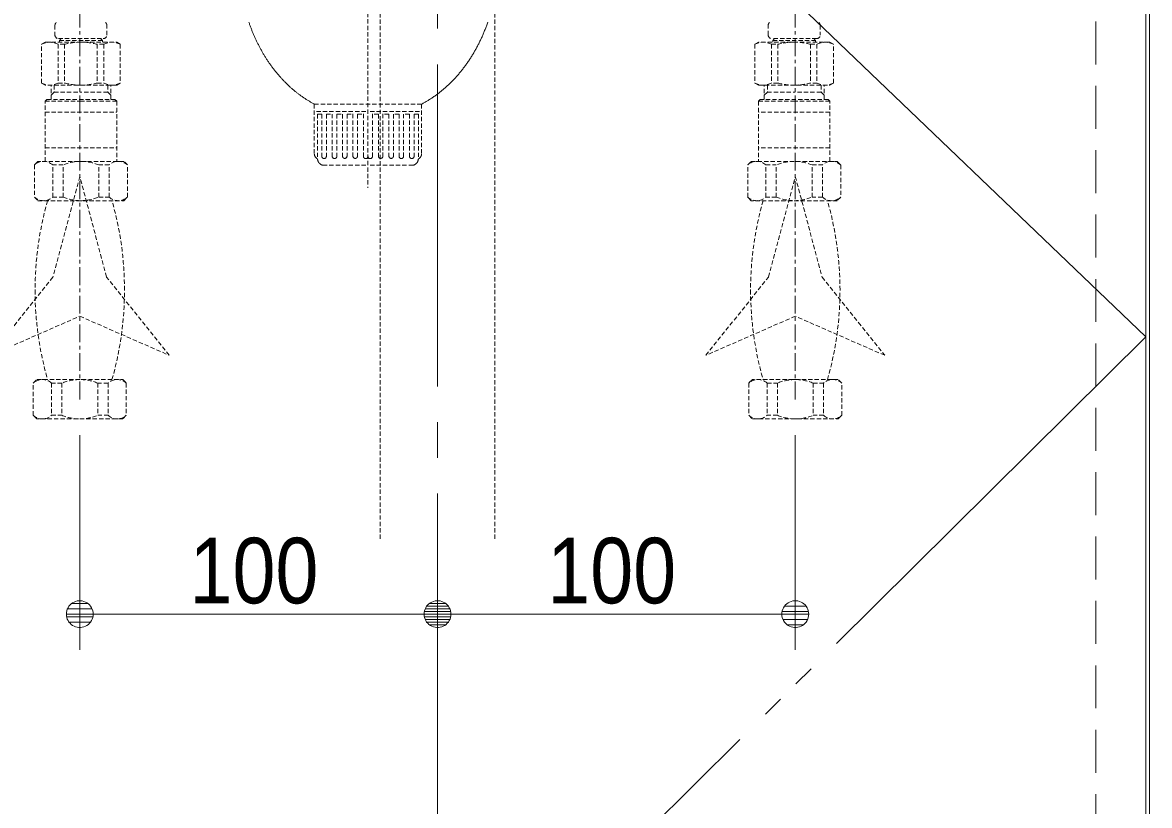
# Model space of a CAD drawing. Units: millimetres, scale not verified. Extents: x -3031 to 3031, y -1522 to 1522.
# Drawn here: x -1458.8 to -1143.8, y -603.2 to -384.3 of the extents above; entities that cross this region are included whole.
import ezdxf
from ezdxf.enums import TextEntityAlignment as Align

# ---------------------------------------------------------------- set-up
doc = ezdxf.new("R2010")
doc.units = ezdxf.units.MM
doc.header["$LTSCALE"] = 10
for name, pattern in [('CHAIN1', [8, 5, -1, 1, -1]), ('CHAIN2', [12, 9, -1, 1, -1]), ('DASHED1', [1.8, 1.2, -0.6]), ('LONG_DOUBLE_CHAIN', [21.8, 18, -1, 0.6, -0.6, 0.6, -1])]:
    doc.linetypes.add(name, pattern=pattern)
for name, color, linetype, lineweight in [('0-1_5ボウル・キャビネット', 7, 'Continuous', 9), ('0-2_2寸法-1', 7, 'Continuous', 9), ('0-3_0', 7, 'Continuous', 9), ('0-6_4給排水', 7, 'DASHED1', 9)]:
    doc.layers.add(name, color=color, linetype=linetype, lineweight=lineweight)
doc.styles.add('ＭＳ Ｐゴシック', font='')
doc.styles.get('ＭＳ Ｐゴシック').set_extended_font_data('MS PGothic')

# ---------------------------------------------------------------- blocks, each defined once
blk = doc.blocks.new('グループ-31')
at = {"layer": '0-6_4給排水'}
for p, q in [((-5559.4, -3850.6), (-5559.4, -3878)), ((-5414.4, -3878), (-5414.4, -3850.6)), ((-3565.6, -3878), (-3565.6, -3850.6)), ((-3420.6, -3850.6), (-3420.6, -3878)), ((-5550.6, -3903.8), (-5550.6, -4012.2)), ((-5532.7, -3903.8), (-5550.6, -3903.8)), ((-5549.4, -3888), (-5424.4, -3888)), ((-5426.9, -3893), (-5546.9, -3893)), ((-5532.7, -3903.8), (-5532.7, -4012.2)), ((-5441.1, -3903.8), (-5441.1, -4012.2)), ((-5423.2, -3903.8), (-5441.1, -3903.8)), ((-5423.2, -3903.8), (-5423.2, -4012.2)), ((-3556.8, -3903.8), (-3556.8, -4012.2)), ((-3556.8, -3903.8), (-3538.9, -3903.8)), ((-3430.6, -3888), (-3555.6, -3888)), ((-3553.1, -3893), (-3433.1, -3893)), ((-3538.9, -3903.8), (-3538.9, -4012.2)), ((-3447.3, -3903.8), (-3447.3, -4012.2)), ((-3447.3, -3903.8), (-3429.4, -3903.8)), ((-3429.4, -3903.8), (-3429.4, -4012.2)), ((-5570.4, -4058), (-5570.4, -4018)), ((-5550.6, -4012.2), (-5532.7, -4012.2)), ((-5441.1, -4012.2), (-5423.2, -4012.2)), ((-5403.4, -4058), (-5403.4, -4018)), ((-3576.6, -4058), (-3576.6, -4018)), ((-3538.9, -4012.2), (-3556.8, -4012.2)), ((-3429.4, -4012.2), (-3447.3, -4012.2)), ((-3409.6, -4058), (-3409.6, -4018)), ((-5586.9, -4063), (-5486.9, -4063)), ((-5561.9, -4038), (-5486.9, -4038)), ((-5411.9, -4038), (-5486.9, -4038)), ((-5386.9, -4063), (-5486.9, -4063)), ((-3593.1, -4063), (-3493.1, -4063)), ((-3568.1, -4038), (-3493.1, -4038)), ((-3418.1, -4038), (-3493.1, -4038)), ((-3393.1, -4063), (-3493.1, -4063)), ((-5586.9, -4093.3), (-5386.9, -4093.3)), ((-3393.1, -4093.3), (-3593.1, -4093.3)), ((-5586.9, -4193.3), (-5386.9, -4193.3)), ((-3393.1, -4193.3), (-3593.1, -4193.3)), ((-5536.9, -4241), (-5565.8, -4241)), ((-5565.8, -4331), (-5565.8, -4241)), ((-5536.9, -4331), (-5536.9, -4241)), ((-5436.9, -4331), (-5436.9, -4241)), ((-5408, -4241), (-5436.9, -4241)), ((-5408, -4331), (-5408, -4241)), ((-3572, -4331), (-3572, -4241)), ((-3572, -4241), (-3543.1, -4241)), ((-3543.1, -4331), (-3543.1, -4241)), ((-3443.1, -4241), (-3414.2, -4241)), ((-3443.1, -4331), (-3443.1, -4241)), ((-3414.2, -4331), (-3414.2, -4241)), ((-5565.8, -4331), (-5536.9, -4331)), ((-5436.9, -4331), (-5408, -4331)), ((-3543.1, -4331), (-3572, -4331)), ((-3414.2, -4331), (-3443.1, -4331)), ((-5540, -4851), (-5568.9, -4851)), ((-5568.9, -4851), (-5568.9, -4941)), ((-5540, -4851), (-5540, -4941)), ((-5440, -4851), (-5440, -4941)), ((-5411.1, -4851), (-5440, -4851)), ((-5411.1, -4851), (-5411.1, -4941)), ((-3568.9, -4851), (-3540, -4851)), ((-3568.9, -4851), (-3568.9, -4941)), ((-3540, -4851), (-3540, -4941)), ((-3440, -4851), (-3411.1, -4851)), ((-3440, -4851), (-3440, -4941)), ((-3411.1, -4851), (-3411.1, -4941)), ((-5568.9, -4941), (-5540, -4941)), ((-5440, -4941), (-5411.1, -4941)), ((-3540, -4941), (-3568.9, -4941)), ((-3411.1, -4941), (-3440, -4941))]:
    blk.add_line(p, q, dxfattribs=at)
for points in [[(-5386.9, -3898), (-5376.9, -3903.8), (-5376.9, -4012.2), (-5386.9, -4018), (-5586.9, -4018), (-5596.9, -4012.2), (-5596.9, -3903.8), (-5586.9, -3898)], [(-3593.1, -3898), (-3603.1, -3903.8), (-3603.1, -4012.2), (-3593.1, -4018), (-3393.1, -4018), (-3383.1, -4012.2), (-3383.1, -3903.8), (-3393.1, -3898)], [(-5616.9, -4241), (-5616.9, -4331), (-5606.9, -4341), (-5366.9, -4341), (-5356.9, -4331), (-5356.9, -4241), (-5366.9, -4231), (-5606.9, -4231)], [(-3363.1, -4241), (-3363.1, -4331), (-3373.1, -4341), (-3613.1, -4341), (-3623.1, -4331), (-3623.1, -4241), (-3613.1, -4231), (-3373.1, -4231)], [(-5740, -4773.3), (-5490, -4663.9), (-5240, -4773.3), (-5415, -4554.5), (-5490, -4273.3), (-5565, -4554.5)], [(-3240, -4773.3), (-3490, -4663.9), (-3740, -4773.3), (-3565, -4554.5), (-3490, -4273.3), (-3415, -4554.5)], [(-5620, -4941), (-5620, -4851), (-5610, -4841), (-5370, -4841), (-5360, -4851), (-5360, -4941), (-5370, -4951), (-5610, -4951)], [(-3360, -4941), (-3360, -4851), (-3370, -4841), (-3610, -4841), (-3620, -4851), (-3620, -4941), (-3610, -4951), (-3370, -4951)]]:
    blk.add_lwpolyline(points, close=True, dxfattribs=at)
for points in [[(-5541.9, -3888), (-5546.9, -3893), (-5546.9, -3898)], [(-5426.9, -3898), (-5426.9, -3893), (-5431.9, -3888)], [(-3553.1, -3898), (-3553.1, -3893), (-3548.1, -3888)], [(-3438.1, -3888), (-3433.1, -3893), (-3433.1, -3898)], [(-5561.9, -4018), (-5561.9, -4038), (-5570.4, -4046.5)], [(-5411.9, -4018), (-5411.9, -4038), (-5403.4, -4046.5)], [(-3568.1, -4018), (-3568.1, -4038), (-3576.6, -4046.5)], [(-3418.1, -4018), (-3418.1, -4038), (-3409.6, -4046.5)], [(-5586.9, -4231), (-5586.9, -4063), (-5581.9, -4058), (-5391.9, -4058), (-5386.9, -4063), (-5386.9, -4231)], [(-3393.1, -4231), (-3393.1, -4063), (-3398.1, -4058), (-3588.1, -4058), (-3593.1, -4063), (-3593.1, -4231)]]:
    blk.add_lwpolyline(points, dxfattribs=at)
for centre, radius, start, end in [((-5549.4, -3850.6), 10, 130.5416, 180), ((-5424.4, -3850.6), 10, 0, 49.4584), ((-3555.6, -3850.6), 10, 130.5416, 180), ((-3430.6, -3850.6), 10, 0, 49.4584), ((-5573.7, -3947.3), 49.3, 61.9988, 118.0013), ((-5549.4, -3878), 10, 180, 270), ((-5486.9, -4082.7), 184.7, 90, 104.3623), ((-5486.9, -4082.7), 184.7, 75.6377, 90), ((-5424.4, -3878), 10, 270, 0), ((-5400, -3947.3), 49.3, 61.9987, 118.0013), ((-3580, -3947.3), 49.3, 61.9987, 118.0013), ((-3555.6, -3878), 10, 180, 270), ((-3493.1, -4082.7), 184.7, 90, 104.3623), ((-3493.1, -4082.7), 184.7, 75.6377, 90), ((-3430.6, -3878), 10, 270, 0), ((-3406.3, -3947.3), 49.3, 61.9987, 118.0012), ((-5573.7, -3968.7), 49.3, 241.9987, 298.0013), ((-5486.9, -3833.3), 184.7, 255.6377, 270), ((-5486.9, -3833.3), 184.7, 270, 284.3623), ((-5400, -3968.7), 49.3, 241.9987, 298.0013), ((-3580, -3968.7), 49.3, 241.9987, 298.0013), ((-3493.1, -3833.3), 184.7, 255.6377, 270), ((-3493.1, -3833.3), 184.7, 270, 284.3623), ((-3406.3, -3968.7), 49.3, 241.9987, 298.0013), ((-5591.3, -4268.6), 37.6, 47.2327, 132.7673), ((-5486.9, -4361), 130, 90, 112.6199), ((-5486.9, -4361), 130, 67.3801, 90), ((-5382.4, -4268.6), 37.6, 47.2328, 132.7672), ((-3597.6, -4268.6), 37.6, 47.2328, 132.7672), ((-3493.1, -4361), 130, 90, 112.6199), ((-3493.1, -4361), 130, 67.3801, 90), ((-3388.7, -4268.6), 37.6, 47.2327, 132.7673), ((-5591.3, -4303.4), 37.6, 227.2328, 312.7672), ((-4704.6, -4591), 910.4, 164.0608, 180), ((-5486.9, -4211), 130, 247.3801, 270), ((-5486.9, -4211), 130, 270, 292.6199), ((-5382.4, -4303.4), 37.6, 227.2328, 312.7672), ((-6275.4, -4591), 910.4, 0, 15.9392), ((-3597.6, -4303.4), 37.6, 227.2328, 312.7672), ((-2704.6, -4591), 910.4, 164.0608, 180), ((-3493.1, -4211), 130, 247.3801, 270), ((-3493.1, -4211), 130, 270, 292.6199), ((-3388.7, -4303.4), 37.6, 227.2328, 312.7672), ((-4275.4, -4591), 910.4, 0, 15.9392), ((-4704.6, -4591), 910.4, 180, 195.9392), ((-6275.4, -4591), 910.4, 344.0608, 0), ((-2704.6, -4591), 910.4, 180, 195.9392), ((-4275.4, -4591), 910.4, 344.0608, 0), ((-5594.5, -4878.6), 37.6, 47.2328, 132.7672), ((-5490, -4971), 130, 90, 112.6199), ((-5490, -4971), 130, 67.3801, 90), ((-5385.5, -4878.6), 37.6, 47.2328, 132.7672), ((-3594.5, -4878.6), 37.6, 47.2328, 132.7672), ((-3490, -4971), 130, 90, 112.6199), ((-3490, -4971), 130, 67.3801, 90), ((-3385.5, -4878.6), 37.6, 47.2328, 132.7672), ((-5594.5, -4913.4), 37.6, 227.2328, 312.7672), ((-5490, -4821), 130, 247.3801, 270), ((-5490, -4821), 130, 270, 292.6199), ((-5385.5, -4913.4), 37.6, 227.2327, 312.7672), ((-3594.5, -4913.4), 37.6, 227.2328, 312.7673), ((-3490, -4821), 130, 247.3801, 270), ((-3490, -4821), 130, 270, 292.6199), ((-3385.5, -4913.4), 37.6, 227.2328, 312.7672)]:
    blk.add_arc(centre, radius, start, end, dxfattribs=at)
blk = doc.blocks.new('グループ-32')
at = {"layer": '0-6_4給排水', "linetype": 'CHAIN1'}
for p, q in [((-5490, -4896.8), (-5490, -3307.6)), ((-3490, -4896.8), (-3490, -3307.6))]:
    blk.add_line(p, q, dxfattribs=at)
at = {"layer": '0-6_4給排水'}
blk.add_blockref('グループ-31', (0, 0), dxfattribs=at)
blk = doc.blocks.new('_Dot')
at = {"layer": '0-3_0'}
for p, q in [((-5, 0), (-10, 0)), ((4.89, 1), (-4.89, 1)), ((3.99, 3), (-3.99, 3)), ((4.58, -1.99), (-4.58, -1.99)), ((3, -3.99), (-3, -3.99))]:
    blk.add_line(p, q, dxfattribs=at)
for points in [[(5, 0), (4.96, 0.63), (4.84, 1.24), (4.65, 1.84), (4.38, 2.41), (4.05, 2.94), (3.64, 3.42), (3.19, 3.85), (2.68, 4.22), (2.13, 4.52), (1.55, 4.76), (0.94, 4.91), (0.31, 4.99), (-0.31, 4.99), (-0.94, 4.91), (-1.55, 4.76), (-2.13, 4.52), (-2.68, 4.22), (-3.19, 3.85), (-3.64, 3.42), (-4.05, 2.94), (-4.38, 2.41), (-4.65, 1.84), (-4.84, 1.24), (-4.96, 0.63), (-5, 0), (0, 0)], [(-5, 0), (-4.96, -0.63), (-4.84, -1.24), (-4.65, -1.84), (-4.38, -2.41), (-4.05, -2.94), (-3.64, -3.42), (-3.19, -3.85), (-2.68, -4.22), (-2.13, -4.52), (-1.55, -4.76), (-0.94, -4.91), (-0.31, -4.99), (0.31, -4.99), (0.94, -4.91), (1.55, -4.76), (2.13, -4.52), (2.68, -4.22), (3.19, -3.85), (3.64, -3.42), (4.05, -2.94), (4.38, -2.41), (4.65, -1.84), (4.84, -1.24), (4.96, -0.63), (5, 0), (0, 0)]]:
    blk.add_lwpolyline(points, close=True, dxfattribs=at)
blk = doc.blocks.new('グループ-42')
at = {"layer": '0-6_4給排水'}
for p, q in [((-4834.5, -4071), (-4684.5, -4071)), ((-4834.5, -4071), (-4834.5, -4211.3)), ((-4828.5, -4092), (-4684.5, -4092)), ((-4534.5, -4071), (-4684.5, -4071)), ((-4540.5, -4092), (-4684.5, -4092)), ((-4534.5, -4071), (-4534.5, -4211.3)), ((-4825.5, -4098.8), (-4825.5, -4224.6)), ((-4800.8, -4098.8), (-4785, -4098.8)), ((-4800.8, -4098.8), (-4800.8, -4217.3)), ((-4784.3, -4098.7), (-4784.3, -4217.2)), ((-4771.5, -4098.8), (-4755.8, -4098.8)), ((-4771.5, -4098.8), (-4771.5, -4217.3)), ((-4755.8, -4098.8), (-4755.8, -4217.3)), ((-4743, -4098.8), (-4727.3, -4098.8)), ((-4743, -4098.8), (-4743, -4217.3)), ((-4726.5, -4098.5), (-4726.5, -4216.9)), ((-4713.8, -4098.8), (-4698, -4098.8)), ((-4713.8, -4098.8), (-4713.8, -4217.3)), ((-4697.3, -4098.6), (-4697.3, -4217.1)), ((-4671.7, -4098.6), (-4671.7, -4217.1)), ((-4655.3, -4098.8), (-4671, -4098.8)), ((-4655.3, -4098.8), (-4655.3, -4217.3)), ((-4642.5, -4098.5), (-4642.5, -4216.9)), ((-4626, -4098.8), (-4641.8, -4098.8)), ((-4626, -4098.8), (-4626, -4217.3)), ((-4597.5, -4098.8), (-4613.3, -4098.8)), ((-4613.3, -4098.8), (-4613.3, -4217.3)), ((-4597.5, -4098.8), (-4597.5, -4217.3)), ((-4584.7, -4098.7), (-4584.7, -4217.2)), ((-4568.3, -4098.8), (-4584, -4098.8)), ((-4568.3, -4098.8), (-4568.3, -4217.3)), ((-4543.5, -4098.8), (-4543.5, -4224.6)), ((-4810.5, -4242), (-4684.5, -4242)), ((-4558.5, -4242), (-4684.5, -4242))]:
    blk.add_line(p, q, dxfattribs=at)
for points in [[(-4825.5, -4098.8), (-4813.5, -4098.8), (-4813.5, -4217.3)], [(-4543.5, -4098.8), (-4555.5, -4098.8), (-4555.5, -4217.3)]]:
    blk.add_lwpolyline(points, dxfattribs=at)
for centre, radius, start, end in [((-4817.8, -4209.2), 16.8, 185.8355, 214.2869), ((-4817.8, -4209.2), 16.8, 214.2869, 242.7382), ((-4807.1, -4216.9), 6.38, 183.2872, 270.674), ((-4807.1, -4216.9), 6.38, 270.674, 358.0609), ((-4777.9, -4216.9), 6.38, 183.2872, 270.674), ((-4777.9, -4216.9), 6.38, 270.674, 358.0609), ((-4749.4, -4216.4), 6.38, 183.2872, 270.674), ((-4749.4, -4216.4), 6.38, 270.674, 358.0609), ((-4720.1, -4216.4), 6.38, 183.2872, 270.674), ((-4720.1, -4216.4), 6.38, 270.674, 358.0609), ((-4690.9, -4217), 6.38, 183.2872, 270.674), ((-4690.9, -4217), 6.38, 270.674, 358.0609), ((-4678.1, -4217), 6.38, 181.9391, 269.326), ((-4678.1, -4217), 6.38, 269.326, 356.7128), ((-4648.9, -4216.4), 6.38, 181.9391, 269.326), ((-4648.9, -4216.4), 6.38, 269.326, 356.7128), ((-4619.6, -4216.4), 6.38, 181.9391, 269.326), ((-4619.6, -4216.4), 6.38, 269.326, 356.7128), ((-4591.1, -4216.9), 6.38, 181.9391, 269.326), ((-4591.1, -4216.9), 6.38, 269.326, 356.7128), ((-4561.9, -4216.9), 6.38, 181.9391, 269.326), ((-4561.9, -4216.9), 6.38, 269.326, 356.7128), ((-4551.2, -4209.2), 16.8, 297.2618, 325.7131), ((-4551.2, -4209.2), 16.8, 325.7131, 354.1645), ((-4806.4, -4223.3), 19.1, 183.8317, 220.7636), ((-4806.4, -4223.3), 19.1, 220.7636, 257.6956), ((-4562.6, -4223.3), 19.1, 282.3044, 319.2364), ((-4562.6, -4223.3), 19.1, 319.2364, 356.1683)]:
    blk.add_arc(centre, radius, start, end, dxfattribs=at)
blk = doc.blocks.new('グループ-45')
at = {"layer": '0-6_4給排水'}
for p, q in [((-4650, -5286.6), (-4650, -3286.6)), ((-4330, -5286.6), (-4330, -3286.6)), ((-4684.5, -3762), (-4684.5, -4305))]:
    blk.add_line(p, q, dxfattribs=at)
for points in [[(-4350.6, -3845), (-4349.7, -3842.4)], [(-5017.4, -3841.7), (-5016.7, -3843.9), (-5015.9, -3846.1), (-5015.2, -3848.2), (-5014.4, -3850.4), (-5013.6, -3852.6), (-5012.8, -3854.7), (-5012, -3856.9), (-5011.2, -3859), (-5010.4, -3861.2)], [(-5010.4, -3861.2), (-5009.5, -3863.3), (-5008.7, -3865.5), (-5007.8, -3867.6), (-5007, -3869.7), (-5006.1, -3871.8), (-5005.2, -3873.9), (-5004.3, -3876), (-5003.4, -3878.1), (-5002.5, -3880.2), (-5001.6, -3882.3), (-5000.7, -3884.4), (-4999.7, -3886.5), (-4998.8, -3888.5), (-4997.8, -3890.6), (-4996.9, -3892.6), (-4995.9, -3894.7), (-4994.9, -3896.7), (-4994, -3898.7), (-4993, -3900.8), (-4992, -3902.8), (-4990.9, -3904.8), (-4989.9, -3906.8), (-4988.9, -3908.8), (-4987.8, -3910.8), (-4986.8, -3912.8), (-4985.7, -3914.7), (-4984.7, -3916.7), (-4983.6, -3918.7), (-4982.5, -3920.6), (-4981.4, -3922.6), (-4980.3, -3924.5), (-4979.2, -3926.4), (-4978.1, -3928.3), (-4977, -3930.2), (-4975.8, -3932.2), (-4974.7, -3934), (-4973.6, -3935.9), (-4972.4, -3937.8), (-4971.2, -3939.7)], [(-4395.8, -3939.1), (-4394.4, -3936.8), (-4393, -3934.6), (-4391.7, -3932.4), (-4390.3, -3930.1), (-4389, -3927.8), (-4387.6, -3925.6), (-4386.3, -3923.3), (-4385, -3921), (-4383.7, -3918.6), (-4382.4, -3916.3), (-4381.1, -3914), (-4379.9, -3911.7), (-4378.6, -3909.3), (-4377.4, -3906.9), (-4376.2, -3904.6), (-4374.9, -3902.2), (-4373.8, -3899.8), (-4372.6, -3897.4), (-4371.4, -3895), (-4370.2, -3892.6), (-4369.1, -3890.2), (-4367.9, -3887.7), (-4366.8, -3885.3), (-4365.7, -3882.8), (-4364.6, -3880.4), (-4363.5, -3877.9), (-4362.4, -3875.4), (-4361.4, -3872.9), (-4360.3, -3870.4), (-4359.3, -3867.9), (-4358.3, -3865.4), (-4357.3, -3862.8), (-4356.3, -3860.3), (-4355.3, -3857.8), (-4354.3, -3855.2), (-4353.4, -3852.7), (-4352.4, -3850.1), (-4351.5, -3847.5), (-4350.6, -3845)], [(-4971.2, -3939.7), (-4970.1, -3941.6), (-4968.9, -3943.4), (-4967.7, -3945.3), (-4966.5, -3947.1), (-4965.3, -3948.9), (-4964.1, -3950.8), (-4962.8, -3952.6), (-4961.6, -3954.4), (-4960.4, -3956.2), (-4959.1, -3958), (-4957.9, -3959.8), (-4956.6, -3961.5), (-4955.3, -3963.3), (-4954.1, -3965.1), (-4952.8, -3966.8), (-4951.5, -3968.5), (-4950.2, -3970.3), (-4948.9, -3972), (-4947.6, -3973.7), (-4946.3, -3975.4), (-4944.9, -3977.1), (-4943.6, -3978.8), (-4942.3, -3980.4), (-4940.9, -3982.1), (-4939.5, -3983.8), (-4938.2, -3985.4), (-4936.8, -3987.1), (-4935.4, -3988.7), (-4934, -3990.3), (-4932.6, -3991.9), (-4931.2, -3993.5), (-4929.8, -3995.1), (-4928.4, -3996.7), (-4927, -3998.2), (-4925.6, -3999.8), (-4924.1, -4001.4), (-4922.7, -4002.9), (-4921.3, -4004.4), (-4919.8, -4005.9)], [(-4458.4, -4016), (-4456.6, -4014.3), (-4454.9, -4012.6), (-4453.1, -4010.8), (-4451.3, -4009.1), (-4449.5, -4007.3), (-4447.8, -4005.5), (-4446.1, -4003.7), (-4444.3, -4001.9), (-4442.6, -4000.1), (-4440.9, -3998.2), (-4439.2, -3996.4), (-4437.5, -3994.5), (-4435.8, -3992.6), (-4434.2, -3990.7), (-4432.5, -3988.8), (-4430.9, -3986.9), (-4429.2, -3984.9), (-4427.6, -3983), (-4426, -3981), (-4424.4, -3979), (-4422.8, -3977), (-4421.2, -3975), (-4419.6, -3973), (-4418, -3971), (-4416.5, -3968.9), (-4414.9, -3966.9), (-4413.4, -3964.8), (-4411.8, -3962.7), (-4410.3, -3960.6), (-4408.8, -3958.5), (-4407.3, -3956.4), (-4405.9, -3954.3), (-4404.4, -3952.1), (-4402.9, -3950), (-4401.5, -3947.8), (-4400, -3945.7), (-4398.6, -3943.5), (-4397.2, -3941.3), (-4395.8, -3939.1)], [(-4919.8, -4005.9), (-4918.3, -4007.4), (-4916.9, -4008.9), (-4915.4, -4010.4), (-4913.9, -4011.9), (-4912.4, -4013.4), (-4911, -4014.8), (-4909.5, -4016.3), (-4907.9, -4017.7), (-4906.4, -4019.1), (-4904.9, -4020.6), (-4903.4, -4022), (-4901.9, -4023.4), (-4900.3, -4024.8), (-4898.8, -4026.1), (-4897.2, -4027.5), (-4895.7, -4028.8), (-4894.1, -4030.2), (-4892.6, -4031.5), (-4891, -4032.8), (-4889.4, -4034.1), (-4887.8, -4035.4), (-4886.2, -4036.7), (-4884.6, -4038), (-4883.1, -4039.3), (-4881.4, -4040.5), (-4879.8, -4041.8), (-4878.2, -4043), (-4876.6, -4044.2), (-4875, -4045.4), (-4873.3, -4046.6), (-4871.7, -4047.8), (-4870.1, -4049), (-4868.4, -4050.2), (-4866.8, -4051.3), (-4865.1, -4052.5), (-4863.4, -4053.6), (-4861.8, -4054.7), (-4860.1, -4055.8), (-4858.4, -4056.9)], [(-4534.5, -4071), (-4532.4, -4069.9), (-4530.3, -4068.8), (-4528.3, -4067.6), (-4526.2, -4066.5), (-4524.2, -4065.3), (-4522.1, -4064.1), (-4520.1, -4062.9), (-4518, -4061.7), (-4516, -4060.5), (-4514, -4059.2), (-4512, -4058), (-4509.9, -4056.7), (-4507.9, -4055.4), (-4505.9, -4054.1), (-4503.9, -4052.7), (-4502, -4051.4), (-4500, -4050), (-4498, -4048.6), (-4496.1, -4047.2), (-4494.1, -4045.8), (-4492.1, -4044.4), (-4490.2, -4042.9), (-4488.3, -4041.5), (-4486.3, -4040), (-4484.4, -4038.5), (-4482.5, -4037), (-4480.6, -4035.5), (-4478.7, -4033.9), (-4476.8, -4032.4), (-4475, -4030.8), (-4473.1, -4029.2), (-4471.2, -4027.6), (-4469.4, -4026), (-4467.5, -4024.4), (-4465.7, -4022.8), (-4463.9, -4021.1), (-4462, -4019.4), (-4460.2, -4017.7), (-4458.4, -4016)], [(-4858.4, -4056.9), (-4856.8, -4058), (-4855.1, -4059.1), (-4853.4, -4060.1), (-4851.7, -4061.2), (-4850, -4062.2), (-4848.3, -4063.2), (-4846.6, -4064.2), (-4844.9, -4065.2), (-4843.1, -4066.2), (-4841.4, -4067.2), (-4839.7, -4068.2), (-4838, -4069.1), (-4836.2, -4070.1), (-4834.5, -4071), (-4834.5, -4071)]]:
    blk.add_lwpolyline(points, dxfattribs=at)
blk.add_blockref('グループ-42', (0, 0), dxfattribs=at)

msp = doc.modelspace()

# ---------------------------------------------------------------- linework, layer by layer
at = {"layer": '0-1_5ボウル・キャビネット', "linetype": 'CHAIN2'}
msp.add_line((-1342.75, 84), (-1342.75, -925), dxfattribs=at)
at = {"layer": '0-1_5ボウル・キャビネット'}
msp.add_line((-1143.75, -90), (-1143.75, -900), dxfattribs=at)
at = {"layer": '0-1_5ボウル・キャビネット', "linetype": 'DASHED1'}
msp.add_lwpolyline([(-1158.75, -90), (-1143.75, -90), (-1143.75, -900), (-1158.75, -900)], close=True, dxfattribs=at)
at = {"layer": '0-1_5ボウル・キャビネット'}
msp.add_lwpolyline([(-1540.75, -93), (-1144.75, -93), (-1144.75, -865), (-1540.75, -865)], close=True, dxfattribs=at)
at = {"layer": '0-1_5ボウル・キャビネット', "linetype": 'LONG_DOUBLE_CHAIN'}
msp.add_lwpolyline([(-1540.75, -865), (-1144.75, -472.13), (-1540.75, -93)], dxfattribs=at)
at = {"layer": '0-2_2寸法-1'}
for p, q in [((-1442.75, -499.68), (-1442.75, -559.68)), ((-1242.75, -499.68), (-1242.75, -559.68)), ((-1342.75, -539.68), (-1342.65, -539.68)), ((-1342.75, -539.68), (-1342.65, -539.68)), ((-1350.25, -549.68), (-1435.25, -549.68)), ((-1335.25, -549.68), (-1250.25, -549.68))]:
    msp.add_line(p, q, dxfattribs=at)

# ---------------------------------------------------------------- block references
at = {"layer": '0-2_2寸法-1', "xscale": 0.7503418, "yscale": 0.7503418, "rotation": 180}
for p in [(-1442.75, -549.68), (-1342.75, -549.68)]:
    msp.add_blockref('_Dot', p, dxfattribs=at)
at = {"layer": '0-2_2寸法-1', "xscale": 0.7503418, "yscale": 0.7503418}
for p in [(-1342.75, -549.68), (-1242.75, -549.68)]:
    msp.add_blockref('_Dot', p, dxfattribs=at)
at = {"layer": '0-6_4給排水', "xscale": 0.1, "yscale": 0.1}
for name in ['グループ-32', 'グループ-45']:
    msp.add_blockref(name, (-893.75, 0), dxfattribs=at)

# ---------------------------------------------------------------- texts
at = {"layer": '0-2_2寸法-1', "style": 'ＭＳ Ｐゴシック', "width": 0.9}
for p in [(-1412.06, -552.16), (-1312.06, -552.16)]:
    msp.add_text('100', height=18.33, dxfattribs=at).set_placement(p, align=Align.BOTTOM_LEFT)

doc.saveas('drawing.dxf')
